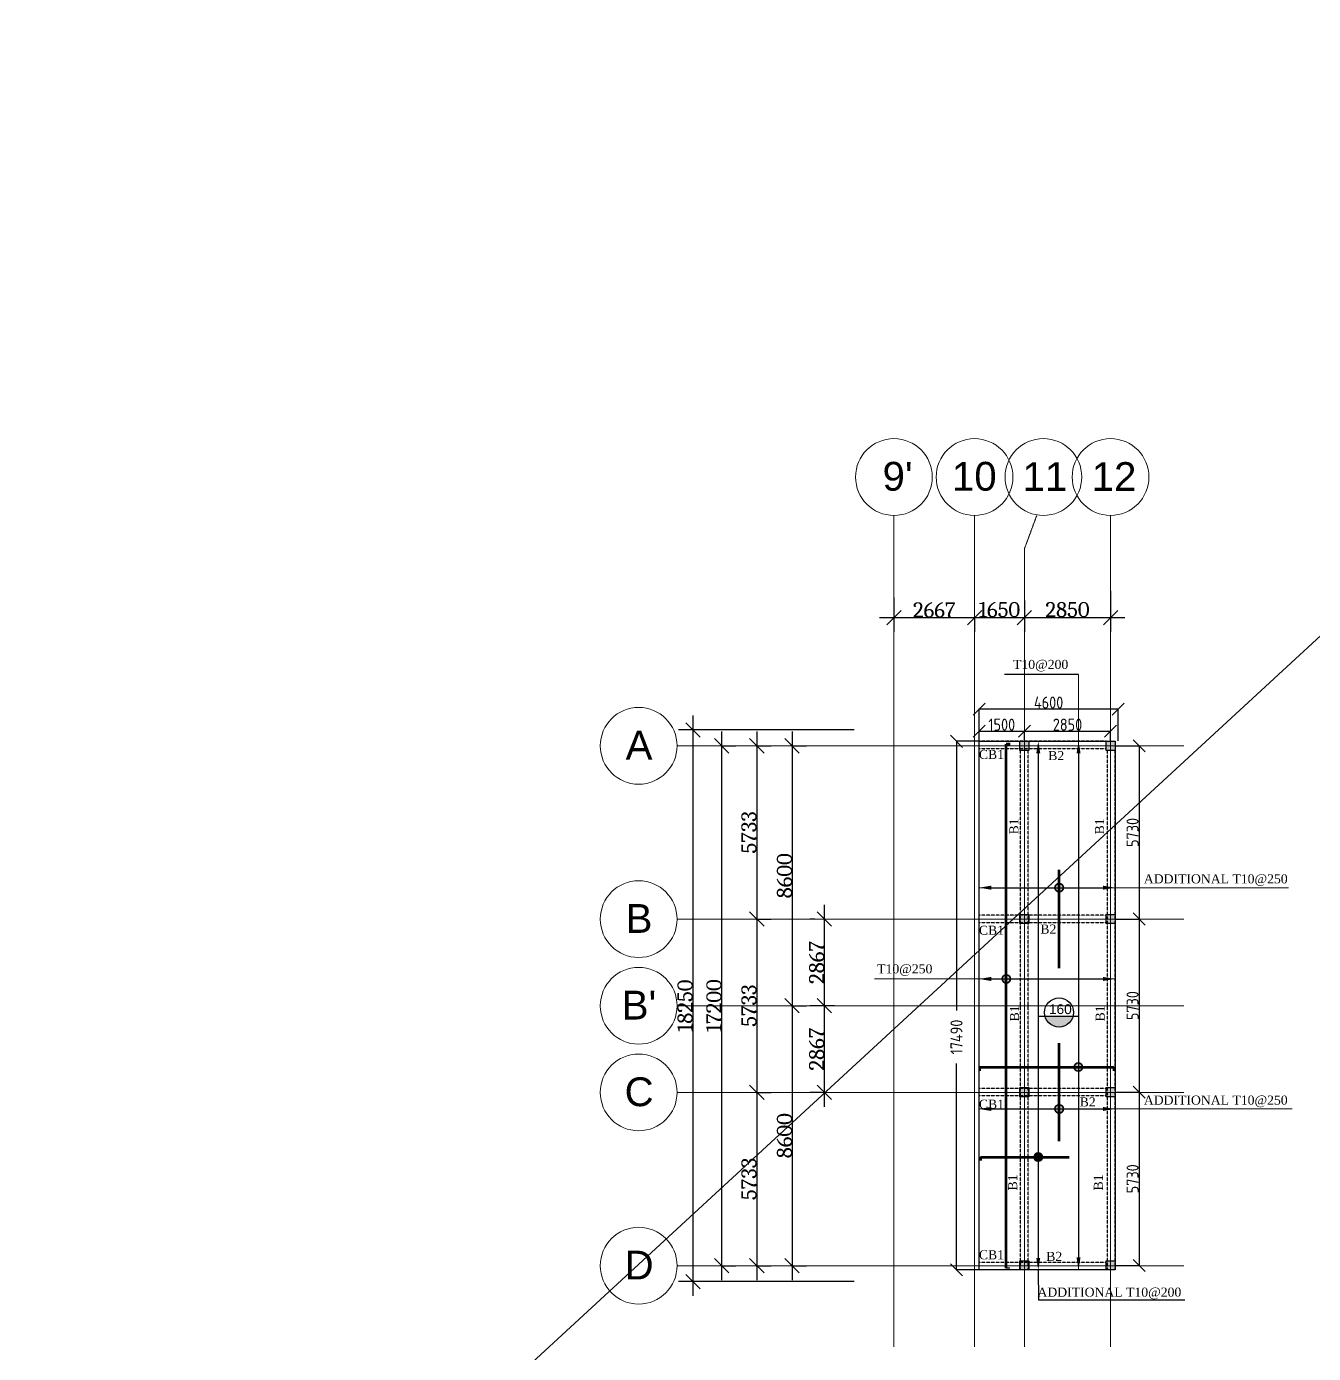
# Model space of a CAD drawing. Header units: millimetres. Extents: x -388065 to 2372687422, y -192755 to 667797.
# Drawn here: x 545903 to 588479, y -78880 to -34977 of the extents above; entities that cross this region are included whole.
import ezdxf

# ---------------------------------------------------------------- set-up
doc = ezdxf.new("R2010")
doc.units = ezdxf.units.MM
for name, pattern in [('D15N1A_R&D_E_pianta level 1 (L1)_00$0$PHANTOM', [12.7, 6.35, -1.27, 1.27, -1.27, 1.27, -1.27]), ('DASHED', [19.05, 12.7, -6.35]), ('Grid Line 1_2_', [22.225, 12.7, -3.175, 3.175, -3.175]), ('Hidden', [7.14375, 4.7625, -2.38125])]:
    doc.linetypes.add(name, pattern=pattern)
doc.layers.add('0SLABS_Pen_No__61', color=7, linetype='Continuous', lineweight=0, true_color=0x6a6a6a)
doc.layers.add('2D Drafting', color=7, linetype='Continuous')
for name, color, linetype, lineweight in [('A-ANNO-DIMS', 211, 'Continuous', 9), ('A-FLOR', 192, 'Continuous', 9), ('BEAMS', 6, 'Continuous', 30), ('S-GRID', 1, 'Continuous', 9), ('S-GRID-IDEN', 1, 'Continuous', 9), ('STR-BEAM', 5, 'Hidden', 30), ('STR-CONC', 3, 'Continuous', 30), ('STR-STEEL_IN_SEC', 6, 'Continuous', 15), ('TEXT', 7, 'Continuous', 13)]:
    doc.layers.add(name, color=color, linetype=linetype, lineweight=lineweight)
doc.styles.add('Arial', font='arial.ttf', dxfattribs={"height": 635})
doc.styles.add('Arial_2', font='arial.ttf', dxfattribs={"height": 952.5})
doc.styles.add('Cambria_1', font='Cambria.ttf', dxfattribs={"height": 500})
doc.styles.add('DIM', font='ROMANS.SHX', dxfattribs={"width": 0.8})
doc.styles.add('MINA_MM_LAYOUT_02', font='dim.shx', dxfattribs={"height": 400})
doc.styles.add('MZBOLT', font='times.ttf', dxfattribs={"height": 0.5})
doc.styles.add('STYLE1', font='arial.ttf', dxfattribs={"height": 0.25})
doc.dimstyles.new('D100-1-20', dxfattribs={"dimtxt": 50, "dimasz": 15, "dimexe": 10, "dimexo": 10, "dimgap": 15, "dimtad": 1, "dimdec": 0, "dimzin": 13, "dimdsep": 46, "dimtxsty": 'DIM', "dimblk1": 'OBLIQUE', "dimblk2": 'OBLIQUE', "dimsah": 1, "dimcen": 0, "dimdle": 10, "dimclrd": 8, "dimclre": 8, "dimclrt": 6, "dimadec": 0, "dimazin": 0, "dimtfac": 1, "dimtdec": 0, "dimtix": 1, "dimtmove": 2, "dimatfit": 3, "dimldrblk": 'OBLIQUE', "dimfxl": 1, "dimtolj": 1, "dimtzin": 13, "dimarcsym": 0})
doc.dimstyles.new('Linear_-_Cambria_2_5mm', dxfattribs={"dimscale": 304.8, "dimtxt": 500, "dimasz": 1.5625, "dimexe": 1.5625, "dimexo": 1.041667, "dimgap": 0, "dimtad": 1, "dimdec": 0, "dimzin": 0, "dimdsep": 46, "dimtxsty": 'Cambria_1', "dimblk1": 'OBLIQUE', "dimblk2": 'OBLIQUE', "dimsah": 1, "dimcen": 0.09, "dimdle": 1.5625, "dimazin": 0, "dimtfac": 1, "dimtdec": 0, "dimtix": 1, "dimtmove": 0, "dimatfit": 3, "dimfxl": 1, "dimtvp": 1, "dimtolj": 1, "dimtzin": 0, "dimarcsym": 2})

# ---------------------------------------------------------------- blocks, each defined once
blk = doc.blocks.new('_OBLIQUE')
at = {"color": 0, "linetype": 'ByBlock'}
blk.add_line((-0.5, -0.5), (0.5, 0.5), dxfattribs=at)
blk = doc.blocks.new('*D1131')
at = {"layer": 'BEAMS', "color": 8, "lineweight": -2, "transparency": 16777216}
for p, q in [((582027, -57559), (577407, -57559)), ((577417, -58616), (577417, -57549)), ((582017, -58616), (582017, -57549))]:
    blk.add_line(p, q, dxfattribs=at)
at = {"layer": 'Defpoints', "color": 0, "transparency": 16777216}
for p in [(577417, -57559), (577417, -58626), (582017, -58626)]:
    blk.add_point(p, dxfattribs=at)
at = {"layer": 'BEAMS', "color": 8, "lineweight": -2, "transparency": 16777216, "xscale": 400, "yscale": 400, "zscale": 400, "rotation": 180}
blk.add_blockref('_OBLIQUE', (577417, -57559), dxfattribs=at)
at = {"layer": 'BEAMS', "color": 8, "lineweight": -2, "transparency": 16777216, "xscale": 400, "yscale": 400, "zscale": 400}
blk.add_blockref('_OBLIQUE', (582017, -57559), dxfattribs=at)
at = {"layer": 'BEAMS', "color": 6, "transparency": 16777216, "insert": (579717, -57344), "char_height": 400, "attachment_point": 5, "style": 'MINA_MM_LAYOUT_02'}
blk.add_mtext('\\A1;4600', dxfattribs=at)
blk = doc.blocks.new('*D1153')
at = {"layer": 'BEAMS', "color": 8, "lineweight": -2, "transparency": 16777216}
for p, q in [((577407, -58291), (578927, -58291)), ((577417, -58616), (577417, -58281)), ((578917, -58616), (578917, -58281))]:
    blk.add_line(p, q, dxfattribs=at)
at = {"layer": 'Defpoints', "color": 0, "transparency": 16777216}
for p in [(578917, -58291), (577417, -58626), (578917, -58626)]:
    blk.add_point(p, dxfattribs=at)
at = {"layer": 'BEAMS', "color": 8, "lineweight": -2, "transparency": 16777216, "xscale": 400, "yscale": 400, "zscale": 400, "rotation": 180}
blk.add_blockref('_OBLIQUE', (577417, -58291), dxfattribs=at)
at = {"layer": 'BEAMS', "color": 8, "lineweight": -2, "transparency": 16777216, "xscale": 400, "yscale": 400, "zscale": 400}
blk.add_blockref('_OBLIQUE', (578917, -58291), dxfattribs=at)
at = {"layer": 'BEAMS', "color": 6, "transparency": 16777216, "insert": (578167, -58076), "char_height": 400, "attachment_point": 5, "style": 'MINA_MM_LAYOUT_02'}
blk.add_mtext('\\A1;1500', dxfattribs=at)
blk = doc.blocks.new('*D1154')
at = {"layer": 'BEAMS', "color": 8, "lineweight": -2, "transparency": 16777216}
for p, q in [((578907, -58291), (581777, -58291)), ((578917, -58616), (578917, -58281)), ((581767, -58616), (581767, -58281))]:
    blk.add_line(p, q, dxfattribs=at)
at = {"layer": 'Defpoints', "color": 0, "transparency": 16777216}
for p in [(581767, -58291), (578917, -58626), (581767, -58626)]:
    blk.add_point(p, dxfattribs=at)
at = {"layer": 'BEAMS', "color": 8, "lineweight": -2, "transparency": 16777216, "xscale": 400, "yscale": 400, "zscale": 400, "rotation": 180}
blk.add_blockref('_OBLIQUE', (578917, -58291), dxfattribs=at)
at = {"layer": 'BEAMS', "color": 8, "lineweight": -2, "transparency": 16777216, "xscale": 400, "yscale": 400, "zscale": 400}
blk.add_blockref('_OBLIQUE', (581767, -58291), dxfattribs=at)
at = {"layer": 'BEAMS', "color": 6, "transparency": 16777216, "insert": (580342, -58076), "char_height": 400, "attachment_point": 5, "style": 'MINA_MM_LAYOUT_02'}
blk.add_mtext('\\A1;2850', dxfattribs=at)
blk = doc.blocks.new('*D1155')
at = {"layer": 'BEAMS', "color": 8, "lineweight": -2, "transparency": 16777216}
for p, q in [((577407, -58626), (576660, -58626)), ((576670, -58616), (576670, -67538)), ((576670, -76126), (576670, -69283)), ((577407, -76116), (576660, -76116))]:
    blk.add_line(p, q, dxfattribs=at)
at = {"layer": 'Defpoints', "color": 0, "transparency": 16777216}
for p in [(577417, -58626), (576670, -76116), (577417, -76116)]:
    blk.add_point(p, dxfattribs=at)
at = {"layer": 'BEAMS', "color": 8, "lineweight": -2, "transparency": 16777216, "xscale": 400, "yscale": 400, "zscale": 400}
for p, rotation in [((576670, -58626), 90), ((576670, -76116), 270)]:
    blk.add_blockref('_OBLIQUE', p, dxfattribs=dict(at, rotation=rotation))
at = {"layer": 'BEAMS', "color": 6, "transparency": 16777216, "insert": (576670, -68410), "char_height": 400, "attachment_point": 5, "rotation": 90, "style": 'MINA_MM_LAYOUT_02'}
blk.add_mtext('\\A1;17490', dxfattribs=at)
blk = doc.blocks.new('*D1156')
at = {"layer": 'BEAMS', "color": 8, "lineweight": -2, "transparency": 16777216}
for p, q in [((581927, -58776), (582721, -58776)), ((582711, -58766), (582711, -64516)), ((581927, -64506), (582721, -64506))]:
    blk.add_line(p, q, dxfattribs=at)
at = {"layer": 'Defpoints', "color": 0, "transparency": 16777216}
for p in [(581917, -58776), (581917, -64506), (582711, -64506)]:
    blk.add_point(p, dxfattribs=at)
at = {"layer": 'BEAMS', "color": 8, "lineweight": -2, "transparency": 16777216, "xscale": 400, "yscale": 400, "zscale": 400}
for p, rotation in [((582711, -58776), 90), ((582711, -64506), 270)]:
    blk.add_blockref('_OBLIQUE', p, dxfattribs=dict(at, rotation=rotation))
at = {"layer": 'BEAMS', "color": 6, "transparency": 16777216, "insert": (582496, -61641), "char_height": 400, "attachment_point": 5, "rotation": 90, "style": 'MINA_MM_LAYOUT_02'}
blk.add_mtext('\\A1;5730', dxfattribs=at)
blk = doc.blocks.new('*D1157')
at = {"layer": 'BEAMS', "color": 8, "lineweight": -2, "transparency": 16777216}
for p, q in [((581927, -64506), (582721, -64506)), ((582711, -64496), (582711, -70246)), ((581927, -70236), (582721, -70236))]:
    blk.add_line(p, q, dxfattribs=at)
at = {"layer": 'Defpoints', "color": 0, "transparency": 16777216}
for p in [(581917, -64506), (581917, -70236), (582711, -70236)]:
    blk.add_point(p, dxfattribs=at)
at = {"layer": 'BEAMS', "color": 8, "lineweight": -2, "transparency": 16777216, "xscale": 400, "yscale": 400, "zscale": 400}
for p, rotation in [((582711, -64506), 90), ((582711, -70236), 270)]:
    blk.add_blockref('_OBLIQUE', p, dxfattribs=dict(at, rotation=rotation))
at = {"layer": 'BEAMS', "color": 6, "transparency": 16777216, "insert": (582496, -67371), "char_height": 400, "attachment_point": 5, "rotation": 90, "style": 'MINA_MM_LAYOUT_02'}
blk.add_mtext('\\A1;5730', dxfattribs=at)
blk = doc.blocks.new('*D1158')
at = {"layer": 'BEAMS', "color": 8, "lineweight": -2, "transparency": 16777216}
for p, q in [((581927, -70236), (582721, -70236)), ((582711, -70226), (582711, -75976)), ((581927, -75966), (582721, -75966))]:
    blk.add_line(p, q, dxfattribs=at)
at = {"layer": 'Defpoints', "color": 0, "transparency": 16777216}
for p in [(581917, -70236), (581917, -75966), (582711, -75966)]:
    blk.add_point(p, dxfattribs=at)
at = {"layer": 'BEAMS', "color": 8, "lineweight": -2, "transparency": 16777216, "xscale": 400, "yscale": 400, "zscale": 400}
for p, rotation in [((582711, -70236), 90), ((582711, -75966), 270)]:
    blk.add_blockref('_OBLIQUE', p, dxfattribs=dict(at, rotation=rotation))
at = {"layer": 'BEAMS', "color": 6, "transparency": 16777216, "insert": (582496, -73101), "char_height": 400, "attachment_point": 5, "rotation": 90, "style": 'MINA_MM_LAYOUT_02'}
blk.add_mtext('\\A1;5730', dxfattribs=at)
blk = doc.blocks.new('*D1132')
at = {"layer": 'BEAMS', "color": 8, "lineweight": -2, "transparency": 16777216}
for p, q in [((577417, -66483), (577417, -66479)), ((577817, -66489), (581517, -66489)), ((581917, -66483), (581917, -66479))]:
    blk.add_line(p, q, dxfattribs=at)
at = {"layer": 'BEAMS', "color": 8, "transparency": 16777216}
for points in [[(577817, -66422), (577817, -66555), (577417, -66489)], [(581517, -66422), (581517, -66555), (581917, -66489)]]:
    blk.add_solid(points, dxfattribs=at)
at = {"layer": 'Defpoints', "color": 0, "transparency": 16777216}
for p in [(577417, -66493), (581917, -66489), (581917, -66493)]:
    blk.add_point(p, dxfattribs=at)
blk = doc.blocks.new('*D1159')
at = {"layer": 'BEAMS', "color": 8, "lineweight": -2, "transparency": 16777216}
for p, q in [((580712, -58626), (580717, -58626)), ((580707, -59026), (580707, -75702)), ((580698, -76102), (580697, -76102))]:
    blk.add_line(p, q, dxfattribs=at)
at = {"layer": 'BEAMS', "color": 8, "transparency": 16777216}
for points in [[(580641, -59026), (580774, -59026), (580707, -58626)], [(580641, -75702), (580774, -75702), (580707, -76102)]]:
    blk.add_solid(points, dxfattribs=at)
at = {"layer": 'Defpoints', "color": 0, "transparency": 16777216}
for p in [(580702, -58626), (580707, -76102), (580708, -76102)]:
    blk.add_point(p, dxfattribs=at)
blk = doc.blocks.new('*D1133')
at = {"layer": 'BEAMS', "color": 8, "lineweight": -2, "transparency": 16777216}
for p, q in [((579379, -58626), (579385, -58626)), ((579375, -59026), (579375, -75716)), ((579365, -76116), (579365, -76116))]:
    blk.add_line(p, q, dxfattribs=at)
at = {"layer": 'BEAMS', "color": 8, "transparency": 16777216}
for points in [[(579308, -59026), (579441, -59026), (579375, -58626)], [(579308, -75716), (579441, -75716), (579375, -76116)]]:
    blk.add_solid(points, dxfattribs=at)
at = {"layer": 'Defpoints', "color": 0, "transparency": 16777216}
for p in [(579369, -58626), (579375, -76116), (579375, -76116)]:
    blk.add_point(p, dxfattribs=at)
blk = doc.blocks.new('*D1124')
at = {"layer": 'BEAMS', "color": 8, "lineweight": -2, "transparency": 16777216}
for p, q in [((577417, -63464), (577417, -63459)), ((577817, -63469), (581517, -63469)), ((581917, -63464), (581917, -63459))]:
    blk.add_line(p, q, dxfattribs=at)
at = {"layer": 'BEAMS', "color": 8, "transparency": 16777216}
for points in [[(577817, -63403), (577817, -63536), (577417, -63469)], [(581517, -63403), (581517, -63536), (581917, -63469)]]:
    blk.add_solid(points, dxfattribs=at)
at = {"layer": 'Defpoints', "color": 0, "transparency": 16777216}
for p in [(577417, -63474), (581917, -63469), (581917, -63474)]:
    blk.add_point(p, dxfattribs=at)
blk = doc.blocks.new('*D1125')
at = {"layer": 'BEAMS', "color": 8, "lineweight": -2, "transparency": 16777216}
for p, q in [((577417, -70784), (577417, -70780)), ((577817, -70790), (581517, -70790)), ((581917, -70784), (581917, -70780))]:
    blk.add_line(p, q, dxfattribs=at)
at = {"layer": 'BEAMS', "color": 8, "transparency": 16777216}
for points in [[(577817, -70723), (577817, -70856), (577417, -70790)], [(581517, -70723), (581517, -70856), (581917, -70790)]]:
    blk.add_solid(points, dxfattribs=at)
at = {"layer": 'Defpoints', "color": 0, "transparency": 16777216}
for p in [(577417, -70794), (581917, -70790), (581917, -70794)]:
    blk.add_point(p, dxfattribs=at)
blk = doc.blocks.new('Grid - Grid Head - Circle-14747-Furniture Plan')
at = {"layer": 'S-GRID-IDEN'}
blk.add_circle((0, 0), 6.35, dxfattribs=at)
blk = doc.blocks.new('*D1084')
at = {"layer": 'A-ANNO-DIMS', "color": 0, "lineweight": -2, "transparency": 16777216}
for p, q in [((104498, -158117), (104498, -159258)), ((104021, -158781), (107641, -158781)), ((107164, -158762), (107164, -159258))]:
    blk.add_line(p, q, dxfattribs=at)
at = {"layer": 'Defpoints', "color": 0, "transparency": 16777216}
for p in [(104498, -157800), (107164, -158445), (107164, -158781)]:
    blk.add_point(p, dxfattribs=at)
at = {"layer": 'A-ANNO-DIMS', "color": 0, "lineweight": -2, "transparency": 16777216, "xscale": 476.2499999999999, "yscale": 476.2499999999999, "zscale": 476.2499999999999, "rotation": 180}
blk.add_blockref('_OBLIQUE', (104498, -158781), dxfattribs=at)
at = {"layer": 'A-ANNO-DIMS', "color": 0, "lineweight": -2, "transparency": 16777216, "xscale": 476.2499999999999, "yscale": 476.2499999999999, "zscale": 476.2499999999999}
blk.add_blockref('_OBLIQUE', (107164, -158781), dxfattribs=at)
at = {"layer": 'A-ANNO-DIMS', "color": 0, "transparency": 16777216, "insert": (105831, -158528), "char_height": 500, "width": 1558.03, "attachment_point": 5, "style": 'Cambria_1'}
blk.add_mtext('\\A1;2667', dxfattribs=at)
blk = doc.blocks.new('*D1085')
at = {"layer": 'A-ANNO-DIMS', "color": 0, "lineweight": -2, "transparency": 16777216}
for p, q in [((99962, -162548), (99962, -169234)), ((99942, -163024), (100438, -163024)), ((99942, -168758), (100438, -168758))]:
    blk.add_line(p, q, dxfattribs=at)
at = {"layer": 'Defpoints', "color": 0, "transparency": 16777216}
for p in [(99625, -163024), (99625, -168758), (99962, -168758)]:
    blk.add_point(p, dxfattribs=at)
at = {"layer": 'A-ANNO-DIMS', "color": 0, "lineweight": -2, "transparency": 16777216, "xscale": 476.2499999999999, "yscale": 476.2499999999999, "zscale": 476.2499999999999}
for p, rotation in [((99962, -163024), 90), ((99962, -168758), 270)]:
    blk.add_blockref('_OBLIQUE', p, dxfattribs=dict(at, rotation=rotation))
at = {"layer": 'A-ANNO-DIMS', "color": 0, "transparency": 16777216, "insert": (99700, -165891), "char_height": 500, "width": 1558.03, "attachment_point": 5, "rotation": 90, "style": 'Cambria_1'}
blk.add_mtext('\\A1;5733', dxfattribs=at)
blk = doc.blocks.new('*D1086')
at = {"layer": 'A-ANNO-DIMS', "color": 0, "lineweight": -2, "transparency": 16777216}
for p, q in [((99962, -168281), (99962, -174967)), ((99942, -168758), (100438, -168758)), ((99942, -174491), (100438, -174491))]:
    blk.add_line(p, q, dxfattribs=at)
at = {"layer": 'Defpoints', "color": 0, "transparency": 16777216}
for p in [(99625, -168758), (99625, -174491), (99962, -174491)]:
    blk.add_point(p, dxfattribs=at)
at = {"layer": 'A-ANNO-DIMS', "color": 0, "lineweight": -2, "transparency": 16777216, "xscale": 476.2499999999999, "yscale": 476.2499999999999, "zscale": 476.2499999999999}
for p, rotation in [((99962, -168758), 90), ((99962, -174491), 270)]:
    blk.add_blockref('_OBLIQUE', p, dxfattribs=dict(at, rotation=rotation))
at = {"layer": 'A-ANNO-DIMS', "color": 0, "transparency": 16777216, "insert": (99700, -171624), "char_height": 500, "width": 1558.03, "attachment_point": 5, "rotation": 90, "style": 'Cambria_1'}
blk.add_mtext('\\A1;5733', dxfattribs=at)
blk = doc.blocks.new('*D1087')
at = {"layer": 'A-ANNO-DIMS', "color": 0, "lineweight": -2, "transparency": 16777216}
for p, q in [((99962, -174015), (99962, -180701)), ((99942, -174491), (100438, -174491)), ((99942, -180224), (100438, -180224))]:
    blk.add_line(p, q, dxfattribs=at)
at = {"layer": 'Defpoints', "color": 0, "transparency": 16777216}
for p in [(99625, -174491), (99625, -180224), (99962, -180224)]:
    blk.add_point(p, dxfattribs=at)
at = {"layer": 'A-ANNO-DIMS', "color": 0, "lineweight": -2, "transparency": 16777216, "xscale": 476.2499999999999, "yscale": 476.2499999999999, "zscale": 476.2499999999999}
for p, rotation in [((99962, -174491), 90), ((99962, -180224), 270)]:
    blk.add_blockref('_OBLIQUE', p, dxfattribs=dict(at, rotation=rotation))
at = {"layer": 'A-ANNO-DIMS', "color": 0, "transparency": 16777216, "insert": (99700, -177358), "char_height": 500, "width": 1558.03, "attachment_point": 5, "rotation": 90, "style": 'Cambria_1'}
blk.add_mtext('\\A1;5733', dxfattribs=at)
blk = doc.blocks.new('*D1088')
at = {"layer": 'A-ANNO-DIMS', "color": 0, "lineweight": -2, "transparency": 16777216}
for p, q in [((98795, -162548), (98795, -180701)), ((98776, -163024), (99272, -163024)), ((98776, -180224), (99272, -180224))]:
    blk.add_line(p, q, dxfattribs=at)
at = {"layer": 'Defpoints', "color": 0, "transparency": 16777216}
for p in [(98458, -163024), (98458, -180224), (98795, -180224)]:
    blk.add_point(p, dxfattribs=at)
at = {"layer": 'A-ANNO-DIMS', "color": 0, "lineweight": -2, "transparency": 16777216, "xscale": 476.2499999999999, "yscale": 476.2499999999999, "zscale": 476.2499999999999}
for p, rotation in [((98795, -163024), 90), ((98795, -180224), 270)]:
    blk.add_blockref('_OBLIQUE', p, dxfattribs=dict(at, rotation=rotation))
at = {"layer": 'A-ANNO-DIMS', "color": 0, "transparency": 16777216, "insert": (98542, -171624), "char_height": 500, "width": 2021.5, "attachment_point": 5, "rotation": 90, "style": 'Cambria_1'}
blk.add_mtext('\\A1;17200', dxfattribs=at)
blk = doc.blocks.new('*D1089')
at = {"layer": 'A-ANNO-DIMS', "color": 0, "lineweight": -2, "transparency": 16777216}
for p, q in [((101128, -162548), (101128, -172101)), ((101108, -163024), (101604, -163024)), ((101108, -171624), (101604, -171624))]:
    blk.add_line(p, q, dxfattribs=at)
at = {"layer": 'Defpoints', "color": 0, "transparency": 16777216}
for p in [(100791, -163024), (100791, -171624), (101128, -171624)]:
    blk.add_point(p, dxfattribs=at)
at = {"layer": 'A-ANNO-DIMS', "color": 0, "lineweight": -2, "transparency": 16777216, "xscale": 476.2499999999999, "yscale": 476.2499999999999, "zscale": 476.2499999999999}
for p, rotation in [((101128, -163024), 90), ((101128, -171624), 270)]:
    blk.add_blockref('_OBLIQUE', p, dxfattribs=dict(at, rotation=rotation))
at = {"layer": 'A-ANNO-DIMS', "color": 0, "transparency": 16777216, "insert": (100875, -167324), "char_height": 500, "width": 1558.03, "attachment_point": 5, "rotation": 90, "style": 'Cambria_1'}
blk.add_mtext('\\A1;8600', dxfattribs=at)
blk = doc.blocks.new('*D1090')
at = {"layer": 'A-ANNO-DIMS', "color": 0, "lineweight": -2, "transparency": 16777216}
for p, q in [((101128, -171148), (101128, -180701)), ((101108, -171624), (101604, -171624)), ((101108, -180224), (101604, -180224))]:
    blk.add_line(p, q, dxfattribs=at)
at = {"layer": 'Defpoints', "color": 0, "transparency": 16777216}
for p in [(100791, -171624), (100791, -180224), (101128, -180224)]:
    blk.add_point(p, dxfattribs=at)
at = {"layer": 'A-ANNO-DIMS', "color": 0, "lineweight": -2, "transparency": 16777216, "xscale": 476.2499999999999, "yscale": 476.2499999999999, "zscale": 476.2499999999999}
for p, rotation in [((101128, -171624), 90), ((101128, -180224), 270)]:
    blk.add_blockref('_OBLIQUE', p, dxfattribs=dict(at, rotation=rotation))
at = {"layer": 'A-ANNO-DIMS', "color": 0, "transparency": 16777216, "insert": (100875, -175924), "char_height": 500, "width": 1558.03, "attachment_point": 5, "rotation": 90, "style": 'Cambria_1'}
blk.add_mtext('\\A1;8600', dxfattribs=at)
blk = doc.blocks.new('*D1091')
at = {"layer": 'A-ANNO-DIMS', "color": 0, "lineweight": -2, "transparency": 16777216}
for p, q in [((102193, -171148), (102193, -174967)), ((102097, -171624), (101717, -171624)), ((102097, -174491), (101717, -174491))]:
    blk.add_line(p, q, dxfattribs=at)
at = {"layer": 'Defpoints', "color": 0, "transparency": 16777216}
for p in [(102414, -171624), (102193, -174491), (102414, -174491)]:
    blk.add_point(p, dxfattribs=at)
at = {"layer": 'A-ANNO-DIMS', "color": 0, "lineweight": -2, "transparency": 16777216, "xscale": 476.2499999999999, "yscale": 476.2499999999999, "zscale": 476.2499999999999}
for p, rotation in [((102193, -171624), 90), ((102193, -174491), 270)]:
    blk.add_blockref('_OBLIQUE', p, dxfattribs=dict(at, rotation=rotation))
at = {"layer": 'A-ANNO-DIMS', "color": 0, "transparency": 16777216, "insert": (101940, -173058), "char_height": 500, "attachment_point": 5, "rotation": 90, "style": 'Cambria_1'}
blk.add_mtext('\\A1;2867', dxfattribs=at)
blk = doc.blocks.new('*D1092')
at = {"layer": 'A-ANNO-DIMS', "color": 0, "lineweight": -2, "transparency": 16777216}
for p, q in [((102193, -168281), (102193, -172101)), ((101876, -168758), (101717, -168758)), ((102527, -171624), (101717, -171624))]:
    blk.add_line(p, q, dxfattribs=at)
at = {"layer": 'Defpoints', "color": 0, "transparency": 16777216}
for p in [(102193, -168758), (102193, -171624), (102844, -171624)]:
    blk.add_point(p, dxfattribs=at)
at = {"layer": 'A-ANNO-DIMS', "color": 0, "lineweight": -2, "transparency": 16777216, "xscale": 476.2499999999999, "yscale": 476.2499999999999, "zscale": 476.2499999999999}
for p, rotation in [((102193, -168758), 90), ((102193, -171624), 270)]:
    blk.add_blockref('_OBLIQUE', p, dxfattribs=dict(at, rotation=rotation))
at = {"layer": 'A-ANNO-DIMS', "color": 0, "transparency": 16777216, "insert": (101940, -170191), "char_height": 500, "attachment_point": 5, "rotation": 90, "style": 'Cambria_1'}
blk.add_mtext('\\A1;2867', dxfattribs=at)
blk = doc.blocks.new('*D1083')
at = {"layer": 'A-ANNO-DIMS', "color": 0, "lineweight": -2, "transparency": 16777216}
for p, q in [((97849, -162023), (97849, -181226)), ((103180, -162499), (97373, -162499)), ((103180, -180749), (97373, -180749))]:
    blk.add_line(p, q, dxfattribs=at)
at = {"layer": 'Defpoints', "color": 0, "transparency": 16777216}
for p in [(103498, -162499), (97849, -180749), (103498, -180749)]:
    blk.add_point(p, dxfattribs=at)
at = {"layer": 'A-ANNO-DIMS', "color": 0, "lineweight": -2, "transparency": 16777216, "xscale": 476.2499999999999, "yscale": 476.2499999999999, "zscale": 476.2499999999999}
for p, rotation in [((97849, -162499), 90), ((97849, -180749), 270)]:
    blk.add_blockref('_OBLIQUE', p, dxfattribs=dict(at, rotation=rotation))
at = {"layer": 'A-ANNO-DIMS', "color": 0, "transparency": 16777216, "insert": (97587, -171624), "char_height": 500, "attachment_point": 5, "rotation": 90, "style": 'Cambria_1'}
blk.add_mtext('\\A1;18250', dxfattribs=at)
blk = doc.blocks.new('Grid - Grid Head - Circle-14747-Section B')
at = {"layer": 'S-GRID-IDEN'}
blk.add_circle((30961, 11708), 1270, dxfattribs=at)
blk = doc.blocks.new('*D1080')
at = {"layer": 'A-ANNO-DIMS', "color": 0, "lineweight": -2, "transparency": 16777216}
for p, q in [((108814, -158211), (108814, -159258)), ((106688, -158781), (109291, -158781)), ((107164, -158762), (107164, -159258))]:
    blk.add_line(p, q, dxfattribs=at)
at = {"layer": 'Defpoints', "color": 0, "transparency": 16777216}
for p in [(108814, -157893), (107164, -158445), (108814, -158781)]:
    blk.add_point(p, dxfattribs=at)
at = {"layer": 'A-ANNO-DIMS', "color": 0, "lineweight": -2, "transparency": 16777216, "xscale": 476.2499999999999, "yscale": 476.2499999999999, "zscale": 476.2499999999999, "rotation": 180}
blk.add_blockref('_OBLIQUE', (107164, -158781), dxfattribs=at)
at = {"layer": 'A-ANNO-DIMS', "color": 0, "lineweight": -2, "transparency": 16777216, "xscale": 476.2499999999999, "yscale": 476.2499999999999, "zscale": 476.2499999999999}
blk.add_blockref('_OBLIQUE', (108814, -158781), dxfattribs=at)
at = {"layer": 'A-ANNO-DIMS', "color": 0, "transparency": 16777216, "insert": (107989, -158519), "char_height": 500, "attachment_point": 5, "style": 'Cambria_1'}
blk.add_mtext('\\A1;1650', dxfattribs=at)
blk = doc.blocks.new('*D1081')
at = {"layer": 'A-ANNO-DIMS', "color": 0, "lineweight": -2, "transparency": 16777216}
for p, q in [((111664, -157893), (111664, -159258)), ((108814, -158211), (108814, -159258)), ((108338, -158781), (112141, -158781))]:
    blk.add_line(p, q, dxfattribs=at)
at = {"layer": 'Defpoints', "color": 0, "transparency": 16777216}
for p in [(111664, -157575), (108814, -157893), (111664, -158781)]:
    blk.add_point(p, dxfattribs=at)
at = {"layer": 'A-ANNO-DIMS', "color": 0, "lineweight": -2, "transparency": 16777216, "xscale": 476.2499999999999, "yscale": 476.2499999999999, "zscale": 476.2499999999999, "rotation": 180}
blk.add_blockref('_OBLIQUE', (108814, -158781), dxfattribs=at)
at = {"layer": 'A-ANNO-DIMS', "color": 0, "lineweight": -2, "transparency": 16777216, "xscale": 476.2499999999999, "yscale": 476.2499999999999, "zscale": 476.2499999999999}
blk.add_blockref('_OBLIQUE', (111664, -158781), dxfattribs=at)
at = {"layer": 'A-ANNO-DIMS', "color": 0, "transparency": 16777216, "insert": (110239, -158519), "char_height": 500, "attachment_point": 5, "style": 'Cambria_1'}
blk.add_mtext('\\A1;2850', dxfattribs=at)
blk = doc.blocks.new('platform')
at = {"layer": 'S-GRID', "color": 7, "linetype": 'Grid Line 1_2_'}
for p, q in [((104497.6, -155401.5), (104497.6, -182913.1)), ((107164.3, -155401.5), (107164.3, -182913.1)), ((111664.4, -182913.1), (111664.4, -155400.8)), ((114090.9, -163024.3), (97322.5, -163024.3)), ((114090.9, -168757.7), (97322.5, -168757.7)), ((114090.9, -171624.3), (97322.5, -171624.3)), ((114090.9, -174491), (97322.5, -174491)), ((114090.9, -180224.3), (97322.5, -180224.3))]:
    blk.add_line(p, q, dxfattribs=at)
blk.add_lwpolyline([(108814.4, -182913.1), (108814.4, -156507), (109223.5, -155400.8)], dxfattribs=at)
at = {"layer": 'S-GRID-IDEN', "color": 3, "yscale": 199.9999999999999, "zscale": 199.9999999999999}
for p, xscale, rotation in [((104497.6, -154131.5), 199.9999999999999, 180), ((107164.3, -154131.5), 199.9999999999999, 180), ((96052.5, -163024.3), -199.9999999999999, 90.00000000000031), ((96052.5, -168757.7), -199.9999999999999, 90.00000000000031), ((96052.5, -171624.3), -199.9999999999999, 90.00000000000031), ((96052.5, -174491), -199.9999999999999, 90.00000000000031), ((96052.5, -180224.3), -199.9999999999999, 90.00000000000031)]:
    blk.add_blockref('Grid - Grid Head - Circle-14747-Furniture Plan', p, dxfattribs=dict(at, xscale=xscale, rotation=rotation))
at = {"layer": 'S-GRID-IDEN'}
for p in [(78480.8, -165839.2), (80703.1, -165839.2)]:
    blk.add_blockref('Grid - Grid Head - Circle-14747-Section B', p, dxfattribs=at)
at = {"layer": 'S-GRID-IDEN', "color": 3, "char_height": 952.5}
for s, insert, width, attachment_point, style in [("9'", (104120.9, -153629.7), 897.89, 1, 'Arial'), ('10', (106416.5, -153629.7), 1795.78, 1, 'Arial'), ('11', (108749.9, -153639.3), 1170.464, 1, 'Arial_2'), ('12', (111039.3, -153639.3), 1170.464, 1, 'Arial_2'), ('A', (96507.6, -162527.4), 1074.261, 3, 'Arial'), ('B', (96507.6, -168260.8), 1074.261, 3, 'Arial'), ("B'", (96633.6, -171127.4), 1378.902, 3, 'Arial'), ('C', (96547.6, -173994.1), 1170.464, 3, 'Arial'), ('D', (96547.6, -179727.4), 1170.464, 3, 'Arial')]:
    blk.add_mtext(s, dxfattribs=dict(at, insert=insert, width=width, attachment_point=attachment_point, style=style))
at = {"layer": 'A-ANNO-DIMS'}
for base, p1, p2, override, picture, middle in [((111664.4, -158781.3), (108814.4, -157893.4), (111664.4, -157575.2), {"dimpost": '<>', "dimtmove": 1, "dimfxl": 5333.333}, '*D1081', (110239.4, -158519.4)), ((107164.3, -158781.3), (104497.6, -157799.8), (107164.3, -158444.6), {"dimpost": '<>', "dimfxl": 5333.333}, '*D1084', (105830.9, -158528.4)), ((108814.4, -158781.3), (107164.3, -158444.6), (108814.4, -157893.4), {"dimpost": '<>', "dimtmove": 1, "dimfxl": 5333.333}, '*D1080', (107989.4, -158519.4))]:
    dim = blk.add_linear_dim(base=base, p1=p1, p2=p2, dimstyle='Linear_-_Cambria_2_5mm', override=override, dxfattribs=at)
    dim.commit()
    dim.dimension.update_dxf_attribs({"geometry": picture, "text_midpoint": middle})
for base, p1, p2, override, picture, middle in [((97849.3, -180749.3), (103497.6, -162499.3), (103497.6, -180749.3), {"dimpost": '<>', "dimfxl": 17200}, '*D1083', (97587.3, -171624.3)), ((98795.3, -180224.3), (98458.5, -163024.3), (98458.5, -180224.3), {"dimpost": '<>', "dimfxl": 17200}, '*D1088', (98542.4, -171624.3)), ((99961.7, -168757.7), (99624.9, -163024.3), (99624.9, -168757.7), {"dimpost": '<>', "dimfxl": 5733.333}, '*D1085', (99699.8, -165891)), ((101127.6, -171624.3), (100790.9, -163024.3), (100790.9, -171624.3), {"dimpost": '<>', "dimfxl": 8600}, '*D1089', (100874.7, -167324.3)), ((99961.7, -174491), (99624.9, -168757.7), (99624.9, -174491), {"dimpost": '<>', "dimfxl": 5733.333}, '*D1086', (99699.8, -171624.3)), ((102193.1, -171624.3), (102193.1, -168757.7), (102844.1, -171624.3), {"dimpost": '<>', "dimfxl": 8600}, '*D1092', (101940.2, -170191)), ((101127.6, -180224.3), (100790.9, -171624.3), (100790.9, -180224.3), {"dimpost": '<>', "dimfxl": 8600}, '*D1090', (100874.7, -175924.3)), ((102193.1, -174491), (102414.1, -171624.3), (102414.1, -174491), {"dimpost": '<>', "dimfxl": 8600}, '*D1091', (101940.2, -173057.7)), ((99961.7, -180224.3), (99624.9, -174491), (99624.9, -180224.3), {"dimpost": '<>', "dimfxl": 5733.334}, '*D1087', (99699.8, -177357.7))]:
    dim = blk.add_linear_dim(base=base, p1=p1, p2=p2, angle=90, dimstyle='Linear_-_Cambria_2_5mm', override=override, dxfattribs=at)
    dim.commit()
    dim.dimension.update_dxf_attribs({"geometry": picture, "text_midpoint": middle})

msp = doc.modelspace()

# ---------------------------------------------------------------- hatches: boundary and pattern name
at = {"layer": '2D Drafting'}
msp.add_hatch(color=255, dxfattribs=at).paths.add_polyline_path([(579597.9828, -67724.8967, 0.7637627273), (580525.2869, -67724.8967)])
at = {"layer": 'A-FLOR'}
h = msp.add_hatch(color=1, dxfattribs=at)
h.dxf.hatch_style = 1
h.paths.add_polyline_path([(581616.8129, -70085.5579), (581916.8129, -70085.5579), (581916.8129, -70385.5579), (581616.8129, -70385.5579)])
h.paths.add_polyline_path([(578766.8129, -70085.5579), (579066.8129, -70085.5579), (579066.8129, -70385.5579), (578766.8129, -70385.5579)])
h.paths.add_polyline_path([(581616.8129, -75815.5579), (581916.8129, -75815.5579), (581916.8129, -76115.5579), (581616.8129, -76115.5579)])
h.paths.add_polyline_path([(578766.8129, -75815.5579), (579066.8129, -75815.5579), (579066.8129, -76115.5579), (578766.8129, -76115.5579)])
h.paths.add_polyline_path([(581616.8129, -64355.5579), (581916.8129, -64355.5579), (581916.8129, -64655.5579), (581616.8129, -64655.5579)])
h.paths.add_polyline_path([(578766.8129, -64355.5579), (579066.8129, -64355.5579), (579066.8129, -64655.5579), (578766.8129, -64655.5579)])
h.paths.add_polyline_path([(581616.8129, -58625.5579), (581916.8129, -58625.5579), (581916.8129, -58925.5579), (581616.8129, -58925.5579)])
h.paths.add_polyline_path([(578766.8129, -58625.5579), (579066.8129, -58625.5579), (579066.8129, -58925.5579), (578766.8129, -58925.5579)])
edge = h.paths.add_edge_path()
edge.add_line((581616.8129, -75865.5579), (577416.8129, -75865.5579))
h = msp.add_hatch(color=4, dxfattribs=at)
h.dxf.hatch_style = 1
edge = h.paths.add_edge_path()
edge.add_arc((580067.4645, -63469.4596), 139.1538, 0, 360)
edge = h.paths.add_edge_path()
edge.add_arc((580067.4645, -70789.8136), 139.1538, 0, 360)
h = msp.add_hatch(color=4, dxfattribs=at)
h.dxf.hatch_style = 1
edge = h.paths.add_edge_path()
edge.add_arc((578318.1897, -66488.6939), 139.1538, 0, 360)
edge = h.paths.add_edge_path()
edge.add_arc((580699.7149, -69403.8225), 139.1538, 0, 360)
h = msp.add_hatch(color=4, dxfattribs=at)
h.dxf.hatch_style = 1
edge = h.paths.add_edge_path()
edge.add_arc((579374.8172, -72380.6948), 139.1538, 0, 360)

# ---------------------------------------------------------------- linework, layer by layer
for p, q in [((580701.3644, -56420.1188), (578261.0987, -56420.1188)), ((584220.4856, -77113.9328), (579383.9902, -77113.9328))]:
    msp.add_line(p, q)
at = {"lineweight": 0}
for p, q in [((580701.3644, -56420.1188), (580707.6272, -76102.2243)), ((577444.6739, -63469.4612), (587648.2434, -63469.4503)), ((581888.9519, -66488.6956), (573952.6352, -66488.6847)), ((577444.6739, -70789.8152), (587775.1575, -70789.8044))]:
    msp.add_line(p, q, dxfattribs=at)
at = {"lineweight": 70}
for p, q in [((578318.1897, -76052.9155), (578318.1897, -58723.0779)), ((577435.172, -69403.8225), (581875.7758, -69403.8225)), ((577458.9532, -72380.6948), (580398.6811, -72380.6948))]:
    msp.add_line(p, q, dxfattribs=at)
for points in [[(578443.4963, -58723.0779), (578318.1897, -58723.0779)], [(580067.4636, -66130.5599), (580067.4636, -64630.5599), (580067.4636, -62880.5599)], [(580067.4636, -71860.5599), (580067.4636, -70360.5599), (580067.4636, -68610.5599)], [(577435.172, -69403.8225), (577435.172, -69523.8225)], [(581875.7758, -69403.8225), (581875.7758, -69523.8225)], [(577458.9532, -72380.6948), (577458.9532, -72500.6948)]]:
    msp.add_lwpolyline(points, dxfattribs=at)
for points in [[(578438.1897, -76052.9155), (578318.1897, -76052.9155)], [(579374.7889, -76115.3881), (579385.0095, -77113.7629)]]:
    msp.add_lwpolyline(points)
at = {"layer": '0SLABS_Pen_No__61', "color": 6, "linetype": 'Continuous', "lineweight": 35}
for centre in [(580067.4645, -63469.4596), (578318.1897, -66488.6939), (580699.7149, -69403.8225), (580067.4645, -70789.8136), (579374.8172, -72380.6948)]:
    msp.add_circle(centre, 139.1538, dxfattribs=at)
at = {"layer": '2D Drafting'}
msp.add_line((579403.5081, -67724.8967), (580719.7618, -67724.8967), dxfattribs=at)
msp.add_circle((580061.6349, -67598.4253), 480.5916, dxfattribs=at)
at = {"layer": 'STR-BEAM', "linetype": 'DASHED', "ltscale": 0.3}
for p, q in [((581616.8129, -58625.5579), (577416.8129, -58625.5579)), ((581616.8129, -58875.5579), (577416.8129, -58875.5579)), ((578791.8129, -76115.5579), (578791.8129, -58925.5579)), ((579041.8129, -76115.5579), (579041.8129, -58925.5579)), ((581666.8129, -76115.5579), (581666.8129, -58925.5579)), ((581916.8129, -76115.5579), (581916.8129, -58925.5579)), ((581616.8129, -64380.5579), (577416.8129, -64380.5579)), ((581616.8129, -64630.5579), (577416.8129, -64630.5579)), ((581616.8129, -70110.5579), (577416.8129, -70110.5579)), ((581616.8129, -70360.5579), (577416.8129, -70360.5579)), ((581616.8129, -75865.5579), (577416.8129, -75865.5579)), ((581616.8129, -76115.5579), (577416.8129, -76115.5579))]:
    msp.add_line(p, q, dxfattribs=at)
at = {"layer": 'STR-CONC', "color": 4}
msp.add_lwpolyline([(577416.8129, -58625.5579), (581916.8129, -58625.5579), (581916.8129, -76115.5579), (577416.8129, -76115.5579), (577416.8129, -58625.5579)], dxfattribs=at)
at = {"layer": 'STR-CONC'}
for points in [[(578766.8129, -58625.5579), (579066.8129, -58625.5579), (579066.8129, -58925.5579), (578766.8129, -58925.5579)], [(581616.8129, -58625.5579), (581916.8129, -58625.5579), (581916.8129, -58925.5579), (581616.8129, -58925.5579)], [(578766.8129, -64355.5579), (579066.8129, -64355.5579), (579066.8129, -64655.5579), (578766.8129, -64655.5579)], [(581616.8129, -64355.5579), (581916.8129, -64355.5579), (581916.8129, -64655.5579), (581616.8129, -64655.5579)], [(578766.8129, -70085.5579), (579066.8129, -70085.5579), (579066.8129, -70385.5579), (578766.8129, -70385.5579)], [(581616.8129, -70085.5579), (581916.8129, -70085.5579), (581916.8129, -70385.5579), (581616.8129, -70385.5579)], [(578766.8129, -75815.5579), (579066.8129, -75815.5579), (579066.8129, -76115.5579), (578766.8129, -76115.5579)], [(581616.8129, -75815.5579), (581916.8129, -75815.5579), (581916.8129, -76115.5579), (581616.8129, -76115.5579)]]:
    msp.add_lwpolyline(points, close=True, dxfattribs=at)
at = {"layer": 'STR-STEEL_IN_SEC', "color": 7, "ltscale": 0.1}
msp.add_line((441063.1213, -191194.8586), (780110.8716, 121240.2346), dxfattribs=at)

# ---------------------------------------------------------------- block references
msp.add_blockref('platform', (470102.3739, 104248.7659))

# ---------------------------------------------------------------- texts
at = {"layer": 'TEXT', "style": 'MZBOLT'}
msp.add_text('B2', height=300, rotation=360, dxfattribs=at).set_placement((579704.7876, -59248.743))
at = {"layer": 'TEXT', "char_height": 300, "style": 'MZBOLT'}
for s, insert, width, attachment_point in [('T10@200', (580367.3805, -55931.8252), 4154.822939, 3), ('CB1', (578241.8885, -58910.0897), 4154.822939, 3), ('ADDITIONAL T10@250', (587625.6964, -63026.5408), 5449.046344, 3), ('CB1', (578241.8885, -64728.6417), 4154.822939, 3), ('B2', (579973.7338, -64688.752), 4154.822939, 3), ('T10@250', (574045.5083, -66003.8807), 8250.985692, 1), ('CB1', (578241.8885, -70482.7617), 4154.822939, 3), ('B2', (581274.1804, -70407.8923), 4154.822939, 3), ('ADDITIONAL T10@250', (587625.7063, -70346.8911), 5449.046344, 3), ('CB1', (578241.8885, -75465.1665), 4154.822939, 3), ('B2', (580167.6571, -75518.3513), 4154.822939, 3), ('ADDITIONAL T10@200', (584106.893, -76701.2852), 5449.046344, 3)]:
    msp.add_mtext(s, dxfattribs=dict(at, insert=insert, width=width, attachment_point=attachment_point))
at = {"layer": 'TEXT', "char_height": 300, "width": 4154.822939, "attachment_point": 3, "rotation": 90, "style": 'MZBOLT'}
for insert in [(578419.4153, -61176.0992), (581253.1611, -61176.0992), (578437.9827, -67364.0907), (581271.7285, -67364.0907), (578377.8228, -72956.3424), (581211.5686, -72956.3424)]:
    msp.add_mtext('B1', dxfattribs=dict(at, insert=insert))
at = {"layer": 'TEXT', "linetype": 'D15N1A_R&D_E_pianta level 1 (L1)_00$0$PHANTOM', "lineweight": 5, "ltscale": 10, "insert": (579727.3751, -67327.3), "char_height": 324, "width": 594.711835, "attachment_point": 1, "style": 'STYLE1'}
msp.add_mtext('160', dxfattribs=at)

# ---------------------------------------------------------------- dimensions: what is measured, and where the dimension line sits
at = {"layer": 'BEAMS'}
for base, p1, p2, picture, middle in [((577416.8129, -57559.034), (582016.8129, -58625.5579), (577416.8129, -58625.5579), '*D1131', (579716.8129, -57344.034)), ((578916.8129, -58290.9377), (577416.8129, -58625.5579), (578916.8129, -58625.5579), '*D1153', (578166.8129, -58075.9377)), ((581766.8129, -58290.9377), (578916.8129, -58625.5579), (581766.8129, -58625.5579), '*D1154', (580341.8129, -58075.9377))]:
    dim = msp.add_linear_dim(base=base, p1=p1, p2=p2, dimstyle='D100-1-20', override={"dimasz": 400, "dimtxsty": 'MINA_MM_LAYOUT_02'}, dxfattribs=at)
    dim.commit()
    dim.dimension.update_dxf_attribs({"geometry": picture, "text_midpoint": middle})
dim = msp.add_linear_dim(base=(576670.3904, -76115.5579), p1=(577416.8129, -58625.5579), p2=(577416.8129, -76115.5579), angle=90, dimstyle='D100-1-20', override={"dimasz": 400, "dimtxsty": 'MINA_MM_LAYOUT_02'}, dxfattribs=at)
dim.commit()
dim.dimension.update_dxf_attribs({"geometry": '*D1155', "text_midpoint": (576670.3904, -68410.4833), "dimtype": 160})
for base, p1, p2, picture, middle in [((579374.8172, -76115.5579), (579369.4768, -58625.5579), (579375.0379, -76115.5579), '*D1133', (579374.8172, -67370.5579)), ((580707.4066, -76102.2243), (580702.0662, -58625.5579), (580707.6272, -76102.2243), '*D1159', (580707.4066, -67363.8911))]:
    dim = msp.add_linear_dim(base=base, p1=p1, p2=p2, angle=90, text=' ', dimstyle='D100-1-20', override={"dimasz": 400, "dimtxsty": 'MINA_MM_LAYOUT_02'}, dxfattribs=at)
    dim.commit()
    dim.dimension.update_dxf_attribs({"geometry": picture, "text_midpoint": middle})
for base, p1, p2, picture, middle in [((582711.4318, -64505.5579), (581916.8129, -58775.5579), (581916.8129, -64505.5579), '*D1156', (582496.4318, -61640.5579)), ((582711.4318, -70235.5579), (581916.8129, -64505.5579), (581916.8129, -70235.5579), '*D1157', (582496.4318, -67370.5579)), ((582711.4318, -75965.5579), (581916.8129, -70235.5579), (581916.8129, -75965.5579), '*D1158', (582496.4318, -73100.5579))]:
    dim = msp.add_linear_dim(base=base, p1=p1, p2=p2, angle=90, dimstyle='D100-1-20', override={"dimasz": 400, "dimtxsty": 'MINA_MM_LAYOUT_02'}, dxfattribs=at)
    dim.commit()
    dim.dimension.update_dxf_attribs({"geometry": picture, "text_midpoint": middle})
for base, p1, p2, picture, middle in [((581916.8129, -63469.4596), (577416.8129, -63473.8321), (581916.8129, -63473.8321), '*D1124', (579666.8129, -63469.4596)), ((581916.8129, -66488.694), (577416.8129, -66493.0664), (581916.8129, -66493.0664), '*D1132', (579666.8129, -66488.694)), ((581916.8195, -70789.8137), (577416.8195, -70794.1861), (581916.8195, -70794.1861), '*D1125', (579666.8195, -70789.8137))]:
    dim = msp.add_linear_dim(base=base, p1=p1, p2=p2, text=' ', dimstyle='D100-1-20', override={"dimasz": 400, "dimtxsty": 'MINA_MM_LAYOUT_02'}, dxfattribs=at)
    dim.commit()
    dim.dimension.update_dxf_attribs({"geometry": picture, "text_midpoint": middle})

doc.saveas('drawing.dxf')
